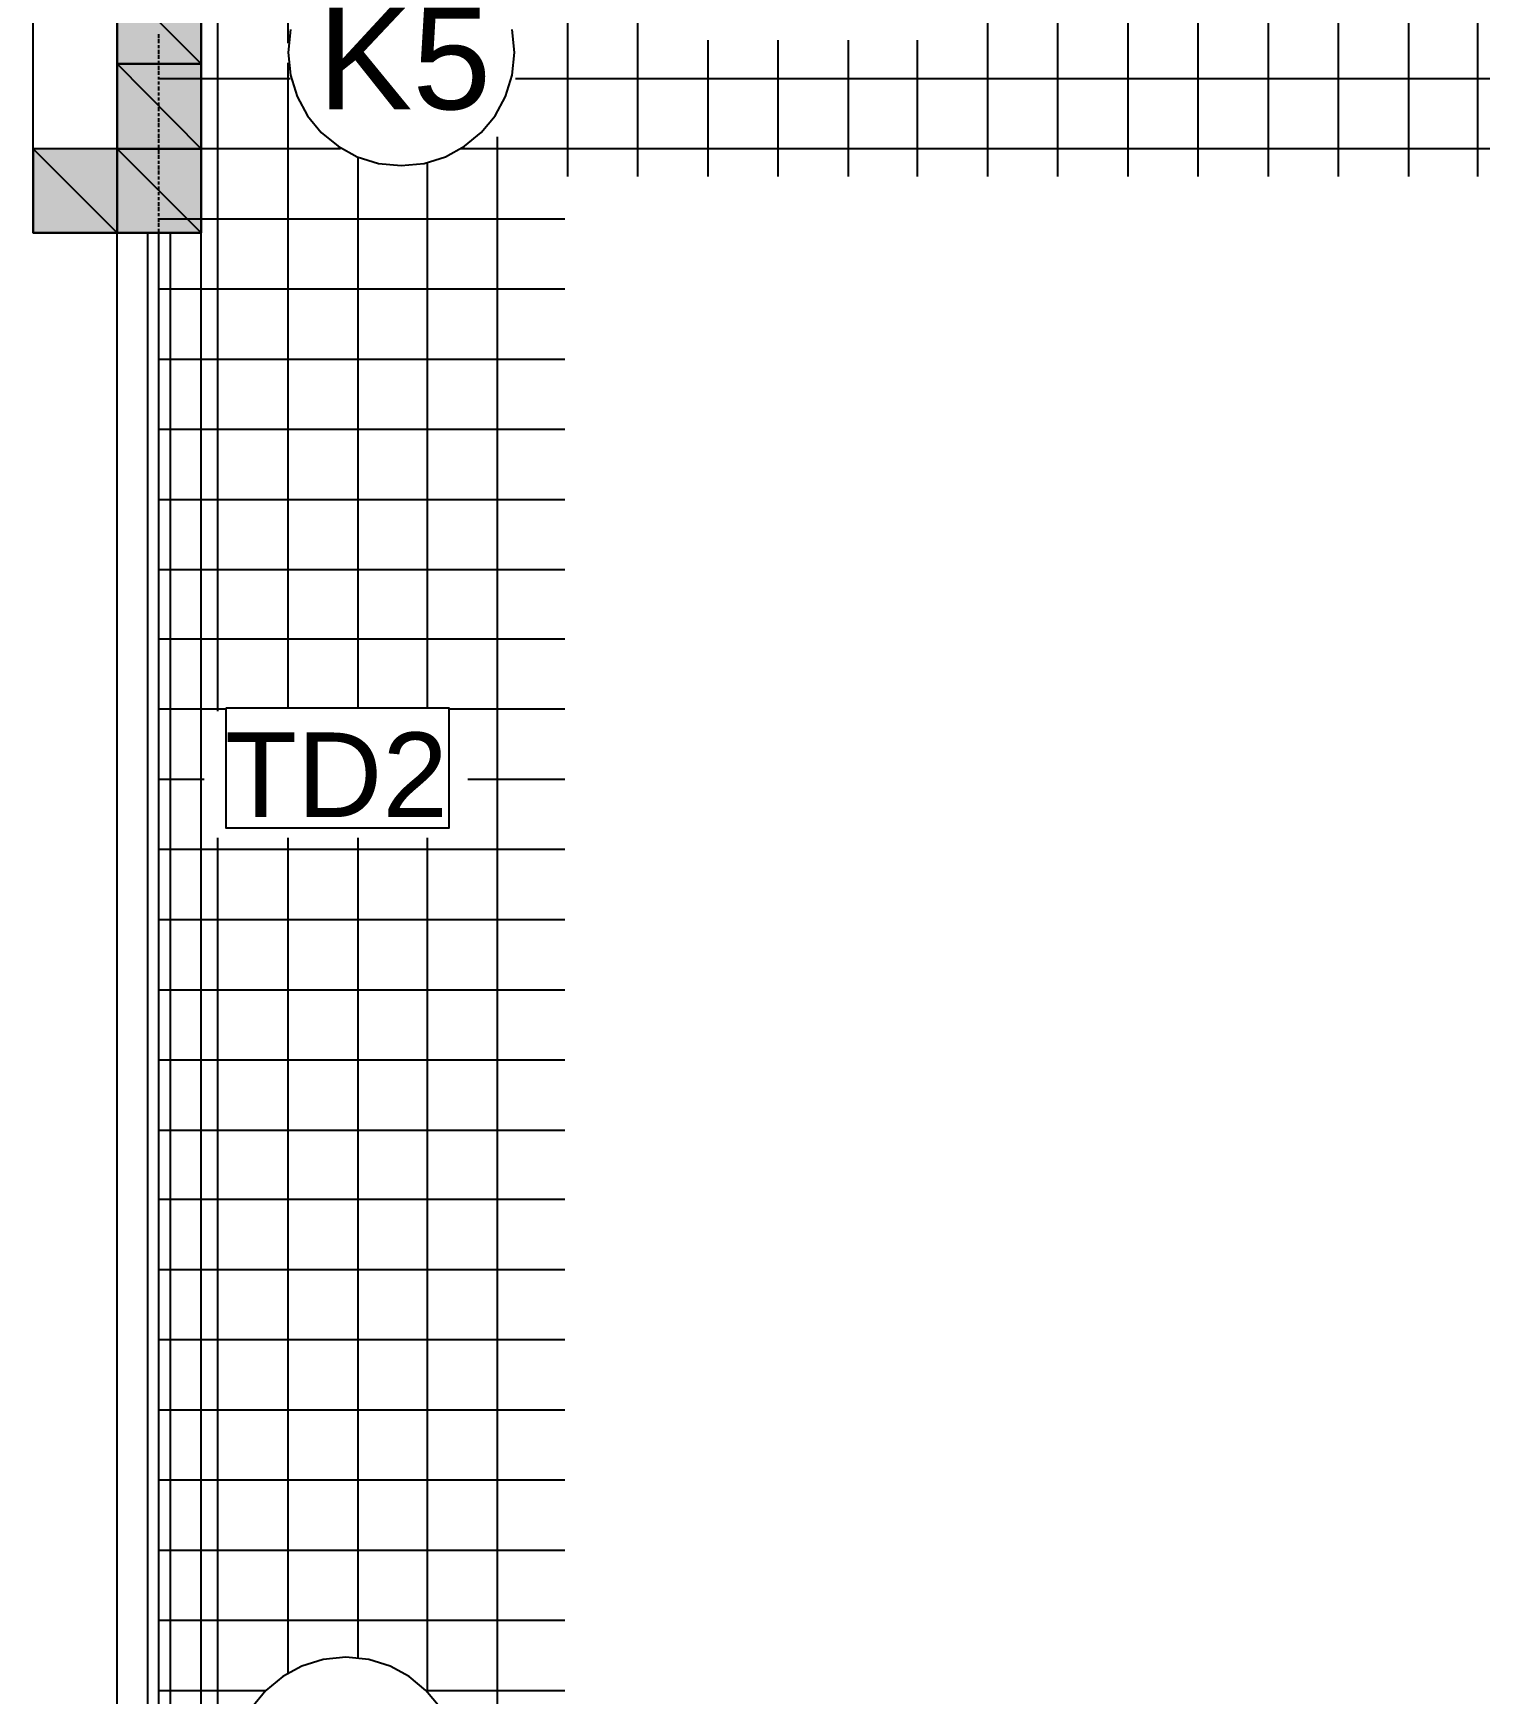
# Model space of a CAD drawing. Header units: metres. Extents: x 2.9 to 42.8, y 1.7 to 28.7.
# Drawn here: x 5.632 to 8.232, y 7.867 to 10.83 of the extents above; entities that cross this region are included whole.
import ezdxf

# ---------------------------------------------------------------- set-up
doc = ezdxf.new("R2010")
doc.units = ezdxf.units.M
for name, color, linetype in [('AMARILLO', 2, 'Continuous'), ('MAGENTA', 6, 'Continuous'), ('NEGRO', 7, 'Continuous'), ('RELLENO_MAGENTA', 6, 'Continuous'), ('ROJO', 1, 'Continuous'), ('TEXTO', 7, 'Continuous')]:
    doc.layers.add(name, color=color, linetype=linetype)
doc.styles.add('ArialMT', font='arial.ttf')

msp = doc.modelspace()

# ---------------------------------------------------------------- hatches: boundary and pattern name
at = {"layer": 'RELLENO_MAGENTA'}
h = msp.add_hatch(color=256, dxfattribs=at)
h.dxf.hatch_style = 1
h.paths.add_polyline_path([(5.932, 10.9255), (5.782, 10.9255), (5.932, 10.7756), (5.932, 10.9255)])
h.paths.add_polyline_path([(5.782, 10.9255), (5.932, 10.7756), (5.782, 10.7756), (5.782, 10.9255)])
h = msp.add_hatch(color=256, dxfattribs=at)
h.dxf.hatch_style = 1
h.paths.add_polyline_path([(5.932, 10.7756), (5.782, 10.7756), (5.932, 10.6239), (5.932, 10.7756)])
h.paths.add_polyline_path([(5.782, 10.7756), (5.932, 10.6239), (5.782, 10.6239), (5.782, 10.7756)])
h = msp.add_hatch(color=256, dxfattribs=at)
h.dxf.hatch_style = 1
h.paths.add_polyline_path([(5.782, 10.6239), (5.6321, 10.6239), (5.782, 10.474), (5.782, 10.6239)])
h.paths.add_polyline_path([(5.6321, 10.6239), (5.782, 10.474), (5.6321, 10.474), (5.6321, 10.6239)])
h = msp.add_hatch(color=256, dxfattribs=at)
h.dxf.hatch_style = 1
h.paths.add_polyline_path([(5.932, 10.6239), (5.782, 10.6239), (5.932, 10.474), (5.932, 10.6239)])
h.paths.add_polyline_path([(5.782, 10.6239), (5.932, 10.474), (5.782, 10.474), (5.782, 10.6239)])

# ---------------------------------------------------------------- linework, layer by layer
at = {"layer": 'AMARILLO', "lineweight": -3}
for points in [[(5.8561, 10.8215), (5.8561, 10.8285)], [(5.8561, 10.8126), (5.8561, 10.8197)], [(5.8561, 10.8038), (5.8561, 10.8091)], [(5.8561, 10.7932), (5.8561, 10.8003)], [(5.8561, 10.7844), (5.8561, 10.7915)], [(5.8561, 10.7756), (5.8561, 10.7809)], [(5.8561, 10.765), (5.8561, 10.7721)], [(5.8561, 10.7562), (5.8561, 10.7632)], [(5.8561, 10.7474), (5.8561, 10.7527)], [(5.8561, 10.7386), (5.8561, 10.7438)], [(5.8561, 10.728), (5.8561, 10.735)], [(5.8561, 10.7192), (5.8561, 10.7244)], [(5.8561, 10.7103), (5.8561, 10.7156)], [(5.8561, 10.6998), (5.8561, 10.7068)], [(5.8561, 10.6909), (5.8561, 10.698)], [(5.8561, 10.6821), (5.8561, 10.6874)], [(5.8561, 10.6715), (5.8561, 10.6786)], [(5.8561, 10.6627), (5.8561, 10.6698)], [(5.8561, 10.6539), (5.8561, 10.6592)], [(5.8561, 10.6433), (5.8561, 10.6504)], [(5.8561, 10.6345), (5.8561, 10.6415)], [(5.8561, 10.6257), (5.8561, 10.631)], [(5.8561, 10.6151), (5.8561, 10.6221)], [(5.8561, 10.6063), (5.8561, 10.6133)], [(5.8561, 10.5974), (5.8561, 10.6027)], [(5.8561, 10.5869), (5.8561, 10.5939)], [(5.8561, 10.578), (5.8561, 10.5851)], [(5.8561, 10.5692), (5.8561, 10.5745)], [(5.8561, 10.5604), (5.8561, 10.5657)], [(5.8561, 10.5498), (5.8561, 10.5569)], [(5.8561, 10.541), (5.8561, 10.5463)], [(5.8561, 10.5322), (5.8561, 10.5375)], [(5.8561, 10.5216), (5.8561, 10.5287)], [(5.8561, 10.5128), (5.8561, 10.5198)], [(5.8561, 10.504), (5.8561, 10.5093)], [(5.8561, 10.4934), (5.8561, 10.5004)], [(5.8561, 10.4846), (5.8561, 10.4916)], [(5.8367, 7.5741), (5.8367, 10.474)], [(5.8561, 10.4757), (5.8561, 10.481)], [(5.8561, 10.4652), (5.8561, 10.4722)], [(5.8561, 10.4563), (5.8561, 10.4634)], [(5.8773, 7.5741), (5.8773, 10.474)], [(5.8561, 10.4475), (5.8561, 10.4528)], [(5.8561, 10.4369), (5.8561, 10.444)], [(5.8561, 10.4281), (5.8561, 10.4352)], [(5.8561, 10.4193), (5.8561, 10.4246)], [(5.8561, 10.4087), (5.8561, 10.4158)], [(5.8561, 10.3999), (5.8561, 10.4069)], [(5.8561, 10.3911), (5.8561, 10.3964)], [(5.8561, 10.3823), (5.8561, 10.3875)], [(5.8561, 10.3717), (5.8561, 10.3787)], [(5.8561, 10.3628), (5.8561, 10.3681)], [(5.8561, 10.354), (5.8561, 10.3593)], [(5.8561, 10.3434), (5.8561, 10.3505)], [(5.8561, 10.3346), (5.8561, 10.3417)], [(5.8561, 10.3258), (5.8561, 10.3311)], [(5.8561, 10.3152), (5.8561, 10.3223)], [(5.8561, 10.3064), (5.8561, 10.3135)], [(5.8561, 10.2976), (5.8561, 10.3029)], [(5.8561, 10.287), (5.8561, 10.2941)], [(5.8561, 10.2782), (5.8561, 10.2852)], [(5.8561, 10.2694), (5.8561, 10.2747)], [(5.8561, 10.2588), (5.8561, 10.2658)], [(5.8561, 10.25), (5.8561, 10.257)], [(5.8561, 10.2411), (5.8561, 10.2464)], [(5.8561, 10.2323), (5.8561, 10.2376)], [(5.8561, 10.2217), (5.8561, 10.2288)], [(5.8561, 10.2129), (5.8561, 10.2182)], [(5.8561, 10.2041), (5.8561, 10.2094)], [(5.8561, 10.1935), (5.8561, 10.2006)], [(5.8561, 10.1847), (5.8561, 10.19)], [(5.8561, 10.1759), (5.8561, 10.1812)], [(5.8561, 10.1653), (5.8561, 10.1723)], [(5.8561, 10.1565), (5.8561, 10.1635)], [(5.8561, 10.1477), (5.8561, 10.1529)], [(5.8561, 10.1371), (5.8561, 10.1441)], [(5.8561, 10.1282), (5.8561, 10.1353)], [(5.8561, 10.1194), (5.8561, 10.1247)], [(5.8561, 10.1088), (5.8561, 10.1159)], [(5.8561, 10.1), (5.8561, 10.1071)], [(5.8561, 10.0912), (5.8561, 10.0965)], [(5.8561, 10.0806), (5.8561, 10.0877)], [(5.8561, 10.0718), (5.8561, 10.0789)], [(5.8561, 10.063), (5.8561, 10.0683)], [(5.8561, 10.0542), (5.8561, 10.0595)], [(5.8561, 10.0436), (5.8561, 10.0506)], [(5.8561, 10.0348), (5.8561, 10.0401)], [(5.8561, 10.0259), (5.8561, 10.0312)], [(5.8561, 10.0154), (5.8561, 10.0224)], [(5.8561, 10.0065), (5.8561, 10.0118)], [(5.8561, 9.9977), (5.8561, 10.003)], [(5.8561, 9.9871), (5.8561, 9.9942)], [(5.8561, 9.9783), (5.8561, 9.9854)], [(5.8561, 9.9695), (5.8561, 9.9748)], [(5.8561, 9.9589), (5.8561, 9.966)], [(5.8561, 9.9501), (5.8561, 9.9572)], [(5.8561, 9.9413), (5.8561, 9.9466)], [(5.8561, 9.9307), (5.8561, 9.9378)], [(5.8561, 9.9219), (5.8561, 9.9289)], [(5.8561, 9.9131), (5.8561, 9.9183)], [(5.8561, 9.9025), (5.8561, 9.9095)], [(5.8561, 9.8937), (5.8561, 9.9007)], [(5.8561, 9.8848), (5.8561, 9.8901)], [(5.8561, 9.876), (5.8561, 9.8813)], [(5.8561, 9.8654), (5.8561, 9.8725)], [(5.8561, 9.8566), (5.8561, 9.8619)], [(5.8561, 9.8478), (5.8561, 9.8531)], [(5.8561, 9.8372), (5.8561, 9.8443)], [(5.8561, 9.8284), (5.8561, 9.8337)], [(5.8561, 9.8196), (5.8561, 9.8249)], [(5.8561, 9.809), (5.8561, 9.816)], [(5.8561, 9.8002), (5.8561, 9.8072)], [(5.8561, 9.7913), (5.8561, 9.7966)], [(5.8561, 9.7808), (5.8561, 9.7878)], [(5.8561, 9.7719), (5.8561, 9.779)], [(5.8561, 9.7631), (5.8561, 9.7684)], [(5.8561, 9.7525), (5.8561, 9.7596)], [(5.8561, 9.7437), (5.8561, 9.7508)], [(5.8561, 9.7349), (5.8561, 9.7402)], [(5.8561, 9.7243), (5.8561, 9.7314)], [(5.8561, 9.7155), (5.8561, 9.7226)], [(5.8561, 9.7067), (5.8561, 9.712)], [(5.8561, 9.6979), (5.8561, 9.7032)], [(5.8561, 9.6873), (5.8561, 9.6943)], [(5.8561, 9.6785), (5.8561, 9.6837)], [(5.8561, 9.6696), (5.8561, 9.6749)], [(5.8561, 9.6591), (5.8561, 9.6661)], [(5.8561, 9.6502), (5.8561, 9.6573)], [(5.8561, 9.6414), (5.8561, 9.6467)], [(5.8561, 9.6308), (5.8561, 9.6379)], [(5.8561, 9.622), (5.8561, 9.6291)], [(5.8561, 9.6132), (5.8561, 9.6185)], [(5.8561, 9.6026), (5.8561, 9.6097)], [(5.8561, 9.5938), (5.8561, 9.6008)], [(5.8561, 9.585), (5.8561, 9.5903)], [(5.8561, 9.5744), (5.8561, 9.5814)], [(5.8561, 9.5656), (5.8561, 9.5726)], [(5.8561, 9.5568), (5.8561, 9.562)], [(5.8561, 9.5462), (5.8561, 9.5532)], [(5.8561, 9.5373), (5.8561, 9.5444)], [(5.8561, 9.5285), (5.8561, 9.5338)], [(5.8561, 9.5197), (5.8561, 9.525)], [(5.8561, 9.5091), (5.8561, 9.5162)], [(5.8561, 9.5003), (5.8561, 9.5056)], [(5.8561, 9.4915), (5.8561, 9.4968)], [(5.8561, 9.4809), (5.8561, 9.488)], [(5.8561, 9.4721), (5.8561, 9.4791)], [(5.8561, 9.4633), (5.8561, 9.4686)], [(5.8561, 9.4527), (5.8561, 9.4597)], [(5.8561, 9.4439), (5.8561, 9.4509)], [(5.8561, 9.435), (5.8561, 9.4403)], [(5.8561, 9.4245), (5.8561, 9.4315)], [(5.8561, 9.4156), (5.8561, 9.4227)], [(5.8561, 9.4068), (5.8561, 9.4121)], [(5.8561, 9.3962), (5.8561, 9.4033)], [(5.8561, 9.3874), (5.8561, 9.3945)], [(5.8561, 9.3786), (5.8561, 9.3839)], [(5.8561, 9.3698), (5.8561, 9.3751)], [(5.8561, 9.3592), (5.8561, 9.3662)], [(5.8561, 9.3504), (5.8561, 9.3557)], [(5.8561, 9.3416), (5.8561, 9.3468)], [(5.8561, 9.331), (5.8561, 9.338)], [(5.8561, 9.3222), (5.8561, 9.3274)], [(5.8561, 9.3133), (5.8561, 9.3186)], [(5.8561, 9.3028), (5.8561, 9.3098)], [(5.8561, 9.2939), (5.8561, 9.301)], [(5.8561, 9.2851), (5.8561, 9.2904)], [(5.8561, 9.2745), (5.8561, 9.2816)], [(5.8561, 9.2657), (5.8561, 9.2728)], [(5.8561, 9.2569), (5.8561, 9.2622)], [(5.8561, 9.2463), (5.8561, 9.2534)], [(5.8561, 9.2375), (5.8561, 9.2445)], [(5.8561, 9.2287), (5.8561, 9.234)], [(5.8561, 9.2181), (5.8561, 9.2251)], [(5.8561, 9.2093), (5.8561, 9.2163)], [(5.8561, 9.2004), (5.8561, 9.2057)], [(5.8561, 9.1916), (5.8561, 9.1969)], [(5.8561, 9.181), (5.8561, 9.1881)], [(5.8561, 9.1722), (5.8561, 9.1775)], [(5.8561, 9.1634), (5.8561, 9.1687)], [(5.8561, 9.1528), (5.8561, 9.1599)], [(5.8561, 9.144), (5.8561, 9.1493)], [(5.8561, 9.1352), (5.8561, 9.1405)], [(5.8561, 9.1246), (5.8561, 9.1317)], [(5.8561, 9.1158), (5.8561, 9.1228)], [(5.8561, 9.107), (5.8561, 9.1122)], [(5.8561, 9.0964), (5.8561, 9.1034)], [(5.8561, 9.0876), (5.8561, 9.0946)], [(5.8561, 9.0787), (5.8561, 9.084)], [(5.8561, 9.0682), (5.8561, 9.0752)], [(5.8561, 9.0593), (5.8561, 9.0664)], [(5.8561, 9.0505), (5.8561, 9.0558)], [(5.8561, 9.0399), (5.8561, 9.047)], [(5.8561, 9.0311), (5.8561, 9.0382)], [(5.8561, 9.0223), (5.8561, 9.0276)], [(5.8561, 9.0135), (5.8561, 9.0188)], [(5.8561, 9.0029), (5.8561, 9.0099)], [(5.8561, 8.9941), (5.8561, 8.9994)], [(5.8561, 8.9853), (5.8561, 8.9905)], [(5.8561, 8.9747), (5.8561, 8.9817)], [(5.8561, 8.9658), (5.8561, 8.9711)], [(5.8561, 8.957), (5.8561, 8.9623)], [(5.8561, 8.9464), (5.8561, 8.9535)], [(5.8561, 8.9376), (5.8561, 8.9447)], [(5.8561, 8.9288), (5.8561, 8.9341)], [(5.8561, 8.9182), (5.8561, 8.9253)], [(5.8561, 8.9094), (5.8561, 8.9165)], [(5.8561, 8.9006), (5.8561, 8.9059)], [(5.8561, 8.89), (5.8561, 8.8971)], [(5.8561, 8.8812), (5.8561, 8.8882)], [(5.8561, 8.8724), (5.8561, 8.8777)], [(5.8561, 8.8618), (5.8561, 8.8688)], [(5.8561, 8.853), (5.8561, 8.86)], [(5.8561, 8.8441), (5.8561, 8.8494)], [(5.8561, 8.8353), (5.8561, 8.8406)], [(5.8561, 8.8247), (5.8561, 8.8318)], [(5.8561, 8.8159), (5.8561, 8.8212)], [(5.8561, 8.8071), (5.8561, 8.8124)], [(5.8561, 8.7965), (5.8561, 8.8036)], [(5.8561, 8.7877), (5.8561, 8.793)], [(5.8561, 8.7789), (5.8561, 8.7842)], [(5.8561, 8.7683), (5.8561, 8.7753)], [(5.8561, 8.7595), (5.8561, 8.7665)], [(5.8561, 8.7507), (5.8561, 8.7559)], [(5.8561, 8.7401), (5.8561, 8.7471)], [(5.8561, 8.7312), (5.8561, 8.7383)], [(5.8561, 8.7224), (5.8561, 8.7277)], [(5.8561, 8.7118), (5.8561, 8.7189)], [(5.8561, 8.703), (5.8561, 8.7101)], [(5.8561, 8.6942), (5.8561, 8.6995)], [(5.8561, 8.6836), (5.8561, 8.6907)], [(5.8561, 8.6748), (5.8561, 8.6819)], [(5.8561, 8.666), (5.8561, 8.6713)], [(5.8561, 8.6572), (5.8561, 8.6625)], [(5.8561, 8.6466), (5.8561, 8.6536)], [(5.8561, 8.6378), (5.8561, 8.6431)], [(5.8561, 8.6289), (5.8561, 8.6342)], [(5.8561, 8.6184), (5.8561, 8.6254)], [(5.8561, 8.6095), (5.8561, 8.6166)], [(5.8561, 8.6007), (5.8561, 8.606)], [(5.8561, 8.5901), (5.8561, 8.5972)], [(5.8561, 8.5813), (5.8561, 8.5884)], [(5.8561, 8.5725), (5.8561, 8.5778)], [(5.8561, 8.5619), (5.8561, 8.569)], [(5.8561, 8.5531), (5.8561, 8.5602)], [(5.8561, 8.5443), (5.8561, 8.5496)], [(5.8561, 8.5337), (5.8561, 8.5407)], [(5.8561, 8.5249), (5.8561, 8.5319)], [(5.8561, 8.5161), (5.8561, 8.5213)], [(5.8561, 8.5055), (5.8561, 8.5125)], [(5.8561, 8.4967), (5.8561, 8.5037)], [(5.8561, 8.4878), (5.8561, 8.4931)], [(5.8561, 8.479), (5.8561, 8.4843)], [(5.8561, 8.4684), (5.8561, 8.4755)], [(5.8561, 8.4596), (5.8561, 8.4649)], [(5.8561, 8.4508), (5.8561, 8.4561)], [(5.8561, 8.4402), (5.8561, 8.4473)], [(5.8561, 8.4314), (5.8561, 8.4384)], [(5.8561, 8.4226), (5.8561, 8.4279)], [(5.8561, 8.412), (5.8561, 8.419)], [(5.8561, 8.4032), (5.8561, 8.4102)], [(5.8561, 8.3943), (5.8561, 8.3996)], [(5.8561, 8.3838), (5.8561, 8.3908)], [(5.8561, 8.3749), (5.8561, 8.382)], [(5.8561, 8.3661), (5.8561, 8.3714)], [(5.8561, 8.3555), (5.8561, 8.3626)], [(5.8561, 8.3467), (5.8561, 8.3538)], [(5.8561, 8.3379), (5.8561, 8.3432)], [(5.8561, 8.3291), (5.8561, 8.3344)], [(5.8561, 8.3185), (5.8561, 8.3256)], [(5.8561, 8.3097), (5.8561, 8.315)], [(5.8561, 8.3009), (5.8561, 8.3062)], [(5.8561, 8.2903), (5.8561, 8.2973)], [(5.8561, 8.2815), (5.8561, 8.2868)], [(5.8561, 8.2726), (5.8561, 8.2779)], [(5.8561, 8.2621), (5.8561, 8.2691)], [(5.8561, 8.2532), (5.8561, 8.2603)], [(5.8561, 8.2444), (5.8561, 8.2497)], [(5.8561, 8.2338), (5.8561, 8.2409)], [(5.8561, 8.225), (5.8561, 8.2321)], [(5.8561, 8.2162), (5.8561, 8.2215)], [(5.8561, 8.2056), (5.8561, 8.2127)], [(5.8561, 8.1968), (5.8561, 8.2038)], [(5.8561, 8.188), (5.8561, 8.1933)], [(5.8561, 8.1774), (5.8561, 8.1844)], [(5.8561, 8.1686), (5.8561, 8.1756)], [(5.8561, 8.1597), (5.8561, 8.165)], [(5.8561, 8.1509), (5.8561, 8.1562)], [(5.8561, 8.1403), (5.8561, 8.1474)], [(5.8561, 8.1315), (5.8561, 8.1368)], [(5.8561, 8.1227), (5.8561, 8.128)], [(5.8561, 8.1121), (5.8561, 8.1192)], [(5.8561, 8.1033), (5.8561, 8.1086)], [(5.8561, 8.0945), (5.8561, 8.0998)], [(5.8561, 8.0839), (5.8561, 8.091)], [(5.8561, 8.0751), (5.8561, 8.0821)], [(5.8561, 8.0663), (5.8561, 8.0716)], [(5.8561, 8.0557), (5.8561, 8.0627)], [(5.8561, 8.0469), (5.8561, 8.0539)], [(5.8561, 8.038), (5.8561, 8.0433)], [(5.8561, 8.0275), (5.8561, 8.0345)], [(5.8561, 8.0186), (5.8561, 8.0257)], [(5.8561, 8.0098), (5.8561, 8.0151)], [(5.8561, 7.9992), (5.8561, 8.0063)], [(5.8561, 7.9904), (5.8561, 7.9975)], [(5.8561, 7.9816), (5.8561, 7.9869)], [(5.8561, 7.9728), (5.8561, 7.9781)], [(5.8561, 7.9622), (5.8561, 7.9693)], [(5.8561, 7.9534), (5.8561, 7.9587)], [(5.8561, 7.9446), (5.8561, 7.9498)], [(5.8561, 7.934), (5.8561, 7.941)], [(5.8561, 7.9252), (5.8561, 7.9304)], [(5.8561, 7.9163), (5.8561, 7.9216)], [(5.8561, 7.9057), (5.8561, 7.9128)], [(5.8561, 7.8969), (5.8561, 7.904)], [(5.8561, 7.8881), (5.8561, 7.8934)], [(5.8561, 7.8775), (5.8561, 7.8846)], [(5.8561, 7.8687), (5.8561, 7.8758)]]:
    msp.add_lwpolyline(points, dxfattribs=at)
at = {"layer": 'MAGENTA', "lineweight": -3}
for points in [[(5.932, 10.9255), (5.782, 10.9255), (5.932, 10.7756)], [(5.782, 10.9255), (5.932, 10.7756), (5.782, 10.7756)], [(5.782, 10.9255), (5.782, 10.7756), (5.932, 10.7756), (5.932, 10.9255)], [(5.932, 10.7756), (5.782, 10.7756), (5.932, 10.6239)], [(5.782, 10.7756), (5.932, 10.6239), (5.782, 10.6239)], [(5.782, 10.7756), (5.782, 10.6239), (5.932, 10.6239), (5.932, 10.7756)], [(5.782, 10.6239), (5.6321, 10.6239), (5.782, 10.474)], [(5.6321, 10.6239), (5.782, 10.474), (5.6321, 10.474)], [(5.6321, 10.6239), (5.6321, 10.474), (5.782, 10.474), (5.782, 10.6239)], [(5.932, 10.6239), (5.782, 10.6239), (5.932, 10.474)], [(5.782, 10.6239), (5.932, 10.474), (5.782, 10.474)], [(5.782, 10.6239), (5.782, 10.474), (5.932, 10.474), (5.932, 10.6239)]]:
    msp.add_lwpolyline(points, close=True, dxfattribs=at)
at = {"layer": 'NEGRO', "lineweight": -3}
for points in [[(7.4612, 10.5745), (7.4612, 13.6754)], [(7.837, 10.5745), (7.837, 12.7229)], [(5.9619, 9.6203), (5.9619, 11.3753)], [(6.0872, 10.8126), (6.0872, 11.3753)], [(6.5864, 10.5745), (6.5864, 11.3753)], [(6.7116, 10.5745), (6.7116, 11.3753)], [(7.336, 10.5745), (7.336, 11.3753)], [(7.5865, 10.5745), (7.5865, 11.2254)], [(7.7117, 10.5745), (7.7117, 11.2254)], [(7.9622, 10.5745), (7.9622, 10.9044)], [(8.0874, 10.5745), (8.0874, 10.9044)], [(8.2109, 10.5745), (8.2109, 10.9044)], [(6.8368, 10.5745), (6.8368, 10.8179)], [(6.9621, 10.5745), (6.9621, 10.8179)], [(7.0873, 10.5745), (7.0873, 10.8179)], [(7.2108, 10.5745), (7.2108, 10.8179)], [(6.0872, 9.6255), (6.0872, 10.7774)], [(6.0907, 10.7491), (5.8561, 10.7491)], [(8.2321, 10.7491), (6.4929, 10.7491)], [(6.4611, 6.1242), (6.4611, 10.6451)], [(6.1807, 10.6239), (5.8561, 10.6239)], [(8.2321, 10.6239), (6.3959, 10.6239)], [(6.2124, 9.6255), (6.2124, 10.608)], [(6.3359, 9.6255), (6.3359, 10.5974)], [(6.5811, 10.4987), (5.8561, 10.4987)], [(5.782, 7.5741), (5.782, 10.474)], [(5.8561, 7.5741), (5.8561, 10.474)], [(5.932, 7.5741), (5.932, 10.474)], [(6.5811, 10.3734), (5.8561, 10.3734)], [(6.5811, 10.2482), (5.8561, 10.2482)], [(6.5811, 10.123), (5.8561, 10.123)], [(6.5811, 9.9977), (5.8561, 9.9977)], [(6.5811, 9.8725), (5.8561, 9.8725)], [(6.5811, 9.749), (5.8561, 9.749)], [(5.9761, 9.6238), (5.8561, 9.6238)], [(6.5811, 9.6238), (6.3747, 9.6238)], [(5.9373, 9.4985), (5.8561, 9.4985)], [(6.5811, 9.4985), (6.4082, 9.4985)], [(5.9619, 6.1242), (5.9619, 9.3945)], [(6.0872, 7.904), (6.0872, 9.3945)], [(6.2124, 7.9322), (6.2124, 9.3945)], [(6.3359, 7.8705), (6.3359, 9.3945)], [(6.5811, 9.3733), (5.8561, 9.3733)], [(6.5811, 9.2481), (5.8561, 9.2481)], [(6.5811, 9.1228), (5.8561, 9.1228)], [(6.5811, 8.9976), (5.8561, 8.9976)], [(6.5811, 8.8724), (5.8561, 8.8724)], [(6.5811, 8.7489), (5.8561, 8.7489)], [(6.5811, 8.6237), (5.8561, 8.6237)], [(6.5811, 8.4984), (5.8561, 8.4984)], [(6.5811, 8.3732), (5.8561, 8.3732)], [(6.5811, 8.2479), (5.8561, 8.2479)], [(6.5811, 8.1227), (5.8561, 8.1227)], [(6.5811, 7.9975), (5.8561, 7.9975)], [(6.0466, 7.8722), (5.8561, 7.8722)], [(6.5811, 7.8722), (6.3341, 7.8722)]]:
    msp.add_lwpolyline(points, dxfattribs=at)
for points in [[(5.932, 11.3753), (5.932, 10.474), (5.6321, 10.474), (5.6321, 11.3753)], [(5.9761, 9.6255), (5.9761, 9.4121), (6.3747, 9.4121), (6.3747, 9.6255)]]:
    msp.add_lwpolyline(points, close=True, dxfattribs=at)
at = {"layer": 'ROJO', "lineweight": -3}
for points in [[(6.0913, 10.8366), (6.0872, 10.7959), (6.0913, 10.7552), (6.1031, 10.7173), (6.1217, 10.683), (6.1463, 10.6531), (6.1762, 10.6284), (6.2105, 10.6098), (6.2484, 10.598), (6.2891, 10.5939), (6.3298, 10.598), (6.3678, 10.6098), (6.4021, 10.6284), (6.432, 10.6531), (6.4566, 10.683), (6.4752, 10.7173), (6.487, 10.7552), (6.4911, 10.7959), (6.487, 10.8366)], [(6.3578, 7.8432), (6.3332, 7.8731), (6.3033, 7.8977), (6.269, 7.9163), (6.2311, 7.9281), (6.1904, 7.9322), (6.1497, 7.9281), (6.1118, 7.9163), (6.0774, 7.8977), (6.0476, 7.8731), (6.0229, 7.8432)]]:
    msp.add_lwpolyline(points, dxfattribs=at)

# ---------------------------------------------------------------- texts
at = {"layer": 'TEXTO', "color": 1, "true_color": 0xff0000, "style": 'ArialMT'}
msp.add_text('K5', height=0.1811, dxfattribs=at).set_placement((6.1401, 10.6945))
at = {"layer": 'TEXTO', "color": 18, "true_color": 0x000000, "style": 'ArialMT'}
msp.add_text('TD2', height=0.1509, dxfattribs=at).set_placement((5.9743, 9.4315))

doc.saveas('drawing.dxf')
